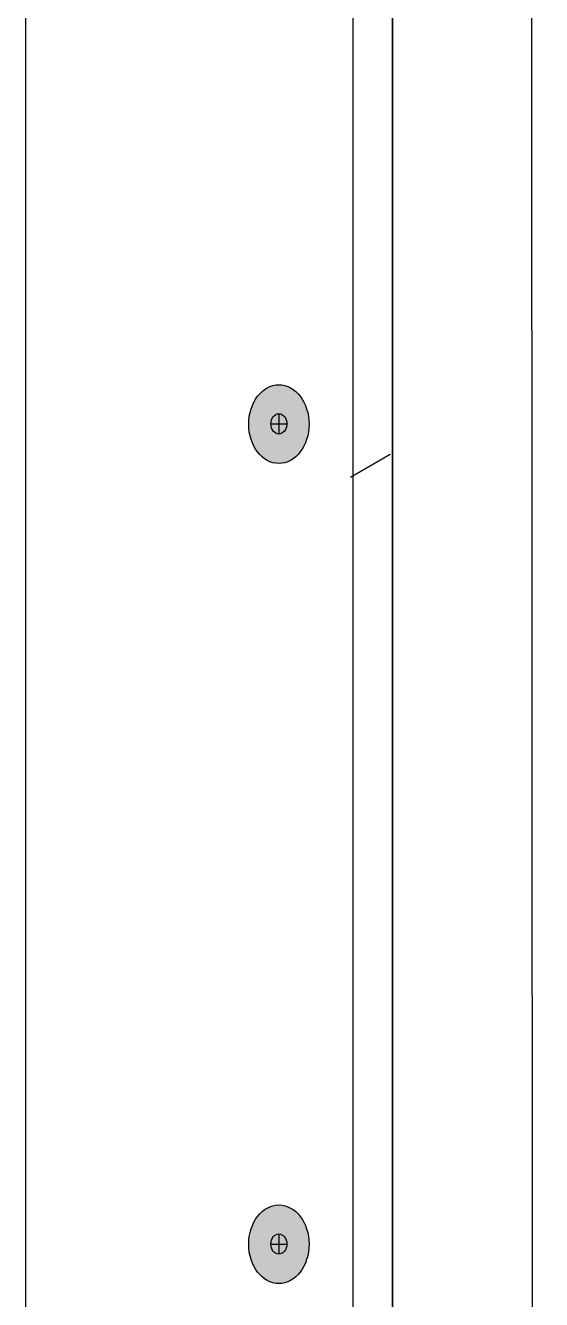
# Model space of a CAD drawing. Header units: inches. Extents: x -17.6 to 82.3, y -15.1 to 23.2.
# Drawn here: x 55.402 to 56.273, y -1.614 to 0.535 of the extents above; entities that cross this region are included whole.
import ezdxf

# ---------------------------------------------------------------- set-up
doc = ezdxf.new("R2010")
doc.units = ezdxf.units.IN
doc.header["$MEASUREMENT"] = 0
doc.layers.add('G-ANNO-TTLB', color=7, linetype='Continuous', lineweight=0)
doc.layers.add('TYVEK', color=7, linetype='Continuous', lineweight=0)

# ---------------------------------------------------------------- blocks, each defined once
blk = doc.blocks.new('Block_226')
at = {"layer": 'TYVEK', "true_color": 0x003b71, "transparency": 33554687}
h = blk.add_hatch(color=156, dxfattribs=at)
h.dxf.hatch_style = 2
edge = h.paths.add_edge_path()
edge.add_ellipse((55.8298, -0.1371), major_axis=(0, 0.0664), ratio=0.766948, start_angle=0, end_angle=360)
at = {"layer": 'TYVEK', "color": 18, "lineweight": 25, "true_color": 0x000000}
for p, q in [((55.8298, -0.1195), (55.8298, -0.1538)), ((55.8163, -0.1367), (55.8433, -0.1367))]:
    blk.add_line(p, q, dxfattribs=at)
blk.add_lwpolyline([(55.8227, -0.0757)], dxfattribs=at)
for centre, major_axis, ratio in [((55.8298, -0.1371), (0, 0.0664), 0.766948), ((55.8298, -0.1367), (0, 0.0171), 0.788846)]:
    blk.add_ellipse(centre, major_axis=major_axis, ratio=ratio, dxfattribs=at)
blk = doc.blocks.new('Block_228')
at = {"layer": 'TYVEK', "true_color": 0x003b71, "transparency": 33554687}
h = blk.add_hatch(color=156, dxfattribs=at)
h.dxf.hatch_style = 2
edge = h.paths.add_edge_path()
edge.add_ellipse((55.8298, -1.5208), major_axis=(0, 0.0664), ratio=0.766948, start_angle=0, end_angle=360)
at = {"layer": 'TYVEK', "color": 18, "lineweight": 25, "true_color": 0x000000}
for p, q in [((55.8298, -1.5033), (55.8298, -1.5375)), ((55.8163, -1.5204), (55.8433, -1.5204))]:
    blk.add_line(p, q, dxfattribs=at)
blk.add_lwpolyline([(55.8227, -1.5918)], dxfattribs=at)
for centre, major_axis, ratio in [((55.8298, -1.5208), (0, 0.0664), 0.766948), ((55.8298, -1.5204), (0, 0.0171), 0.788846)]:
    blk.add_ellipse(centre, major_axis=major_axis, ratio=ratio, dxfattribs=at)

msp = doc.modelspace()

# ---------------------------------------------------------------- hatches: boundary and pattern name
at = {"layer": 'G-ANNO-TTLB', "true_color": 0xff00ff, "transparency": 33554687}
h = msp.add_hatch(color=6, dxfattribs=at)
edge = h.paths.add_edge_path()
edge.add_spline(control_points=[(77.902, -11.061), (77.902, -11.061), (37.2143, -11.061), (37.2143, -11.061), (37.2143, -11.061), (37.2143, 23.064), (37.2143, 23.064), (37.2143, 23.064), (77.902, 23.064), (77.902, 23.064), (77.902, 23.064), (77.902, -11.061), (77.902, -11.061)], knot_values=[0, 0, 0, 0, 1, 1, 1, 2, 2, 2, 3, 3, 3, 4, 4, 4, 4], degree=3, periodic=0)
edge = h.paths.add_edge_path()
edge.add_spline(control_points=[(37.3393, 22.939), (37.3393, 22.939), (37.3393, -10.936), (37.3393, -10.936), (37.3393, -10.936), (77.777, -10.936), (77.777, -10.936), (77.777, -10.936), (77.777, 22.939), (77.777, 22.939), (77.777, 22.939), (37.3393, 22.939), (37.3393, 22.939)], knot_values=[0, 0, 0, 0, 1, 1, 1, 2, 2, 2, 3, 3, 3, 4, 4, 4, 4], degree=3, periodic=0)
edge.add_line((37.3393, 22.939), (37.3393, 22.939))

# ---------------------------------------------------------------- linework, layer by layer
at = {"layer": 'G-ANNO-TTLB'}
for points in [[(77.902, -11.061), (77.902, -11.061), (37.2143, -11.061), (37.2143, -11.061), (37.2143, -11.061), (37.2143, 23.064), (37.2143, 23.064), (37.2143, 23.064), (77.902, 23.064), (77.902, 23.064), (77.902, 23.064), (77.902, -11.061), (77.902, -11.061)], [(37.3393, 22.939), (37.3393, 22.939), (37.3393, -10.936), (37.3393, -10.936), (37.3393, -10.936), (77.777, -10.936), (77.777, -10.936), (77.777, -10.936), (77.777, 22.939), (77.777, 22.939), (77.777, 22.939), (37.3393, 22.939), (37.3393, 22.939)]]:
    msp.add_open_spline(points, degree=3, knots=[0, 0, 0, 0, 1, 1, 1, 2, 2, 2, 3, 3, 3, 4, 4, 4, 4], dxfattribs=at)
at = {"layer": 'TYVEK', "color": 33, "lineweight": 25, "true_color": 0xcc9966}
msp.add_line((56.259, -3.0033), (56.2554, 2.8885), dxfattribs=at)
at = {"layer": 'TYVEK', "color": 2, "lineweight": 35, "true_color": 0xffff00}
msp.add_line((56.0217, -3.1393), (56.0217, 2.7546), dxfattribs=at)
at = {"layer": 'TYVEK', "color": 18, "lineweight": 25, "true_color": 0x000000}
msp.add_line((55.9546, 2.7222), (55.9546, -3.1717), dxfattribs=at)
at = {"layer": 'TYVEK', "color": 191, "lineweight": 25, "true_color": 0xbf7fff}
msp.add_line((55.4019, 1.137), (55.4019, -1.6933), dxfattribs=at)
at = {"layer": 'TYVEK', "color": 2, "lineweight": 25, "true_color": 0xffff00}
msp.add_line((56.0175, -0.1886), (55.9507, -0.2273), dxfattribs=at)

# ---------------------------------------------------------------- block references
at = {"layer": 'TYVEK'}
for name in ['Block_226', 'Block_228']:
    msp.add_blockref(name, (0, 0), dxfattribs=at)

doc.saveas('drawing.dxf')
